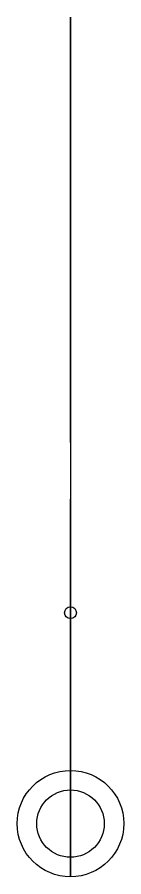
# Model space of a CAD drawing. Header units: inches. Extents: x -1369 to 1198, y -366 to 1398.
# Drawn here: x 532.902 to 533.352, y -101.22 to -97.583 of the extents above; entities that cross this region are included whole.
import ezdxf

# ---------------------------------------------------------------- set-up
doc = ezdxf.new("R2010")
doc.units = ezdxf.units.IN
doc.header["$MEASUREMENT"] = 0

msp = doc.modelspace()

# ---------------------------------------------------------------- hatches: boundary and pattern name
at = {"extrusion": (-1, 0, 6.12303e-17)}
h = msp.add_hatch(dxfattribs=at)
h.set_pattern_fill('ANSI37', color=3, scale=0.00625)
h.set_pattern_definition([(45, (-570.871349, 515.236682), (-0.0140316502, 0.0140316502), []), (135, (-570.871349, 515.236682), (-0.0140316502, -0.0140316502), [])])
edge = h.paths.add_edge_path()
edge.add_arc((99.0265, 2.5923), 1.8268, 1.4181, 10.8928, ccw=False)
edge.add_line((100.8528, 2.6375), (101.1381, 2.6375))
edge.add_arc((103.4607, 2.5388), 2.3247, 170.1236, 177.5656, ccw=False)
edge.add_line((101.1704, 2.9375), (100.8204, 2.9375))

# ---------------------------------------------------------------- linework, layer by layer
at = {"color": 1, "extrusion": (-1, 0, 6.12303e-17)}
for p, q in [((533.1269, -98.6877, 0.1), (533.1269, -99.7294, 2.95)), ((533.1269, -99.7294, 2.95), (533.1269, -99.6355, 2.9843))]:
    msp.add_line(p, q, dxfattribs=at)
at = {"color": 1, "extrusion": (-1, 0, 6.12303e-17), "elevation": -533.1269}
for points in [[(99.3829, 0.1), (97.5829, 0.1), (97.5829, 0), (99.3829, 0)], [(99.2829, 1.95), (99.1829, 1.95), (99.1829, 0.1), (99.2829, 0.1)], [(100.5829, 2.85), (100.5829, 2.95), (99.6229, 2.95), (99.6229, 2.85)], [(100.6204, 4.1875), (100.5829, 4.1875), (100.5829, 2.7875), (100.6204, 2.7875)], [(101.2204, 2.9375), (101.2204, 2.95), (100.7704, 2.95), (100.7704, 2.9375)]]:
    msp.add_lwpolyline(points, close=True, dxfattribs=at)
at = {"extrusion": (-1, 0, 6.12303e-17), "elevation": -533.1269}
msp.add_lwpolyline([(100.5829, 3.7369), (100.1029, 2.95)], dxfattribs=at)
at = {"color": 1, "extrusion": (-1, 0, 6.12303e-17), "elevation": -533.1269}
msp.add_lwpolyline([(100.6204, 2.95), (100.7704, 2.95), (100.7704, 2.9), (100.6204, 2.85)], dxfattribs=at)
at = {"color": 3, "extrusion": (-1, 0, 6.12303e-17), "elevation": -533.1269}
msp.add_lwpolyline([(100.8204, 2.9375, -0.041365), (100.8528, 2.6375), (101.1381, 2.6375, -0.032483), (101.1704, 2.9375), (100.8204, 2.9375)], format="xyb", dxfattribs=at)
at = {"elevation": 2.6375}
msp.add_lwpolyline([(533.1269, -100.8528), (533.1269, -101.1381)], dxfattribs=at)
at = {"extrusion": (-1, 0, 6.12303e-17)}
msp.add_circle((99.3329, 0, -533.1269), 0.05, dxfattribs=at)
for centre, radius in [((533.1269, -100.1029, 2.95), 0.025), ((533.1269, -100.9954, 2.95), 0.225), ((533.1269, -100.9954, 2.6375), 0.1426)]:
    msp.add_circle(centre, radius)

doc.saveas('drawing.dxf')
